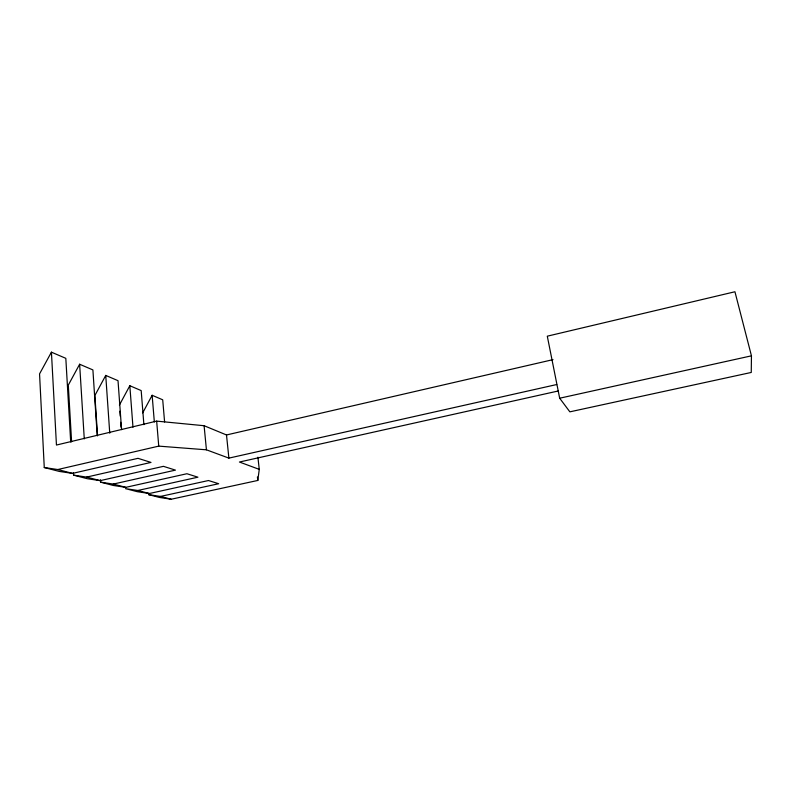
<?xml version="1.0" encoding="UTF-8"?>
<svg xmlns="http://www.w3.org/2000/svg" width="791" height="791" viewBox="0 0 791 791"><rect width="100%" height="100%" fill="white"/><g stroke="black" fill="none" stroke-linecap="round" stroke-linejoin="round"><path stroke-width="1.19" d="M751.45 355.831L751.252 372.452L569.856 411.844L559.672 398.219L547.293 336.185L734.938 291.76L751.45 355.831L559.672 398.219M171.192 499.24L160.474 496.432L148.52 494.612L159.406 497.44L171.192 499.24L257.807 480.444L259.26 469.37L257.906 457.208M142.696 412.892L152.139 395.282L162.709 399.801L164.597 421.959M119.411 405.061L129.823 385.721L141.184 390.586L143.893 424.658M121.587 429.642L118.017 380.679L105.737 375.418L94.88 395.49L97.54 435.772M97.234 435.663L92.903 369.921L79.634 364.246L68.293 385.118L71.605 441.843M70.696 442.021L65.821 358.333L51.425 352.173L39.55 373.906L44.266 467.53L59.226 471.416L72.525 473.394L138.01 458.335L150.992 462.419L86.654 477.092L73.553 475.144L73.415 472.672M553.008 359.638L226.503 434.961L204.098 425.716L156.658 421.119L56.448 445.046L51.425 352.173M44.266 467.53L57.783 469.538L158.744 446.124L206.431 449.812L228.886 458.118L556.726 384.535M73.553 475.144L87.307 478.713L100.2 480.641L163.43 466.334L175.444 470.121L113.291 484.072L100.595 482.164L100.437 479.722M100.595 482.164L113.301 485.466L125.799 487.345L186.923 473.73L197.918 477.191L137.802 490.489L125.492 488.63L137.219 491.676L149.361 493.515L208.498 480.523L218.672 483.726L160.474 496.432M558.486 390.932L239.436 462.023L259.26 469.37M57.783 469.538L72.525 473.394M86.654 477.092L100.2 480.641M113.291 484.072L125.799 487.345M137.802 490.489L149.361 493.515M257.411 476.943L257.807 480.444M226.503 434.961L228.886 458.118M204.098 425.716L206.431 449.812M156.658 421.119L158.744 446.124M152.139 395.282L154.344 421.989M129.823 385.721L132.977 427.209M119.856 411.201L120.212 416.115M120.657 422.265L121.013 427.18M105.737 375.418L109.751 433.181M79.634 364.246L84.271 438.886"/></g></svg>
